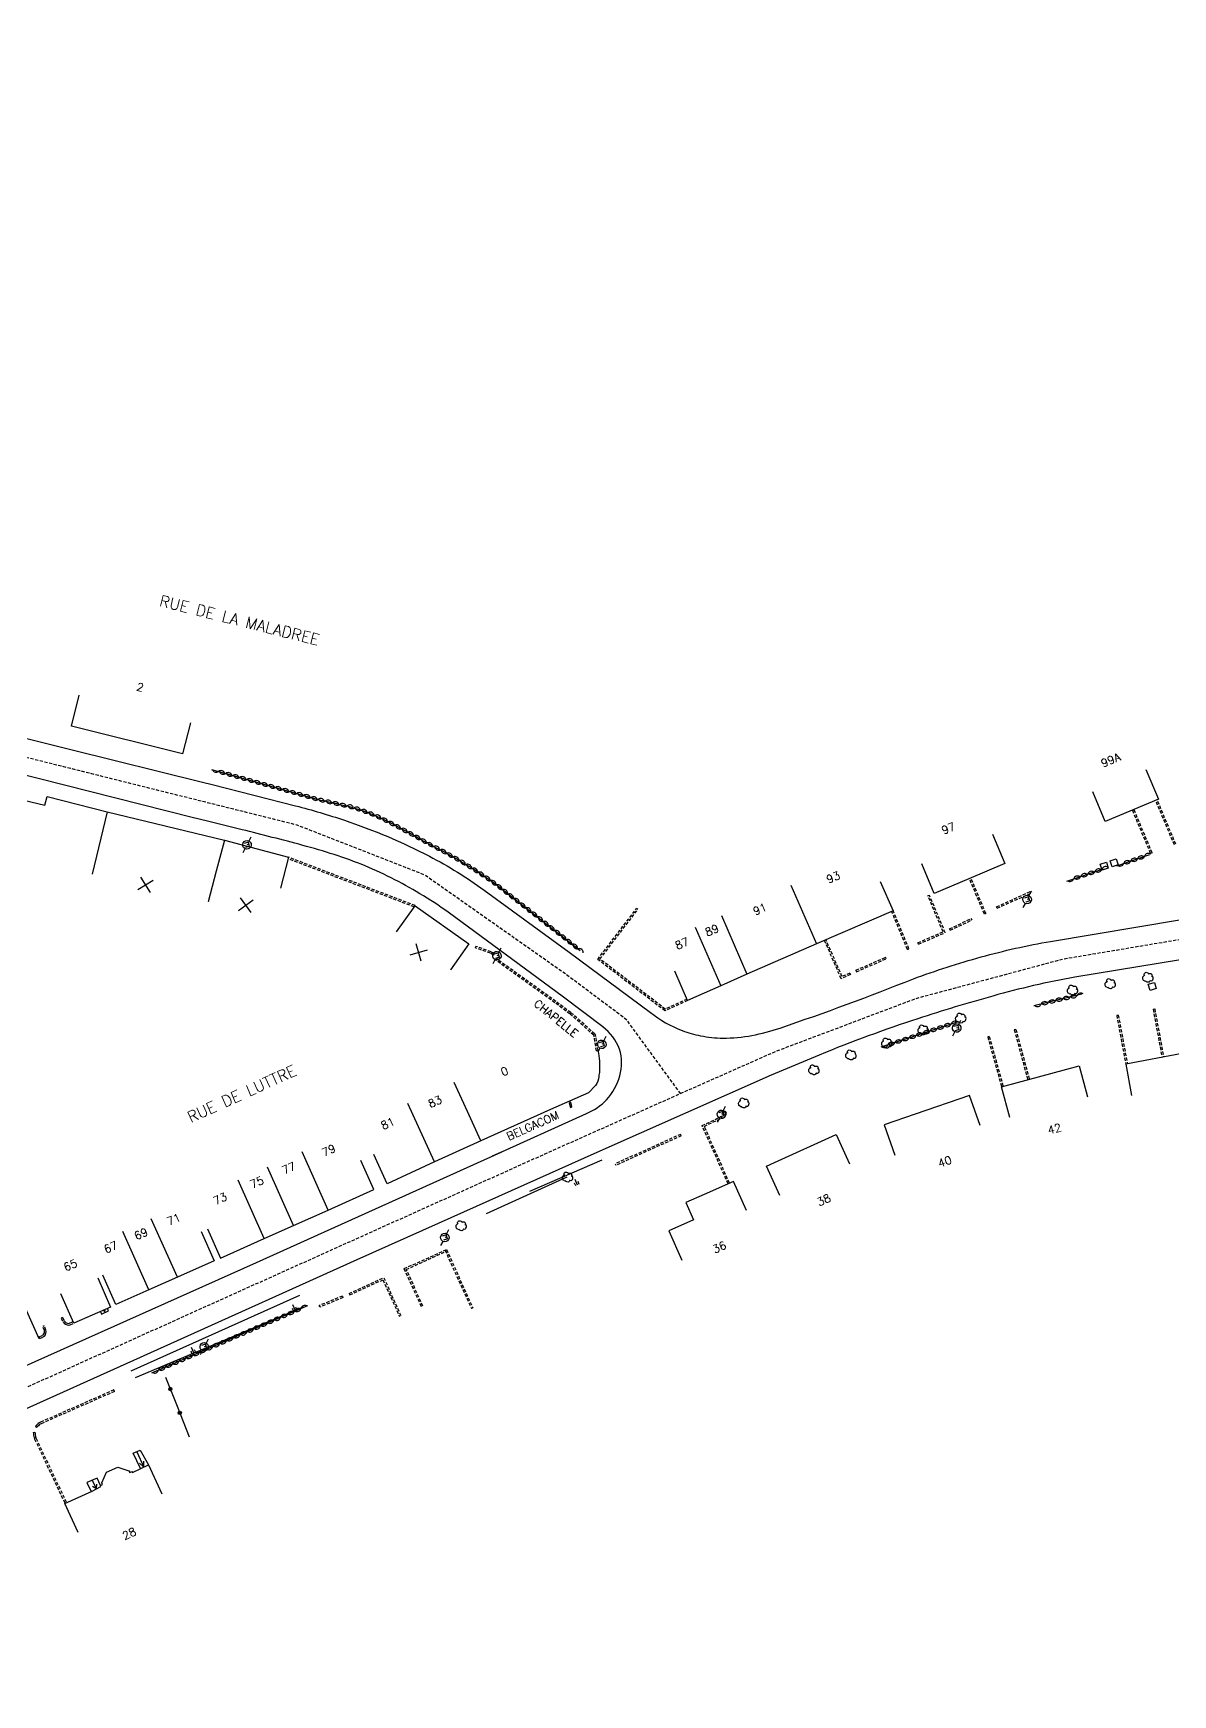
# Model space of a CAD drawing. Header units: millimetres. Extents: x 147000 to 148000, y 130999 to 132000.
# Drawn here: x 147493.8 to 147671.9, y 131000 to 131259.6 of the extents above; entities that cross this region are included whole.
import ezdxf
from ezdxf.enums import TextEntityAlignment as Align

# ---------------------------------------------------------------- set-up
doc = ezdxf.new("R2010")
doc.units = ezdxf.units.MM
doc.linetypes.add('DASHED', pattern=[0.75, 0.5, -0.25])
doc.layers.get('0').update_dxf_attribs({"linetype": 'CONTINUOUS'})
for name, color, linetype in [('W0001', 6, 'DASHED'), ('W0008', 7, 'CONTINUOUS'), ('W0100', 7, 'CONTINUOUS'), ('W0112', 1, 'DASHED'), ('W0211', 2, 'CONTINUOUS'), ('W0300', 7, 'CONTINUOUS'), ('W0302', 3, 'CONTINUOUS'), ('W0310', 3, 'CONTINUOUS'), ('W0322', 7, 'CONTINUOUS'), ('W0471', 7, 'CONTINUOUS'), ('W0984', 7, 'CONTINUOUS'), ('W0989', 7, 'CONTINUOUS'), ('W0991', 7, 'CONTINUOUS'), ('W1102', 7, 'CONTINUOUS')]:
    doc.layers.add(name, color=color, linetype=linetype)
doc.styles.get("Standard").update_dxf_attribs({"font": 'romans.shx', "width": 0.85})

# ---------------------------------------------------------------- blocks, each defined once
blk = doc.blocks.new('t991o')
at = {"color": 0, "linetype": 'Continuous'}
for p, q in [((-1, 1), (1, -1)), ((-1, -1), (1, 1))]:
    blk.add_line(p, q, dxfattribs=at)
blk = doc.blocks.new('t211o')
at = {"color": 0, "linetype": 'Continuous'}
for p, q in [((-0.29, 0.5), (-0.29, 0)), ((0, 1), (0, 0)), ((0.29, 0.5), (0.29, 0))]:
    blk.add_line(p, q, dxfattribs=at)
blk = doc.blocks.new('t310o')
at = {"color": 0, "linetype": 'Continuous'}
for centre, start, end in [((-0.5, 0.38), 216.8699, 323.1304), ((0.5, -0.37), 36.8699, 143.1303)]:
    blk.add_arc(centre, 0.625, start, end, dxfattribs=at)
blk = doc.blocks.new('t322o')
at = {"color": 0, "linetype": 'Continuous'}
for radius in [0.25, 0.15]:
    blk.add_circle((0, 0), radius, dxfattribs=at)
blk = doc.blocks.new('T471')
for p, q in [((-0.333334, 0.333334), (-0.333334, -0.333334)), ((-0.333334, 0.333334), (0.333334, 0.333334)), ((-0.333334, 0), (0, 0)), ((0.500001, 0.500001), (1.000002, 1.000002)), ((-0.500001, -0.500001), (-1.000002, -1.000002)), ((-0.333334, -0.333334), (0.333334, -0.333334))]:
    blk.add_line(p, q)
blk.add_ellipse((0, 0), major_axis=(0.471405, 0.471405), ratio=1, start_param=5.4977871438, end_param=11.780972451)
blk = doc.blocks.new('t112o')
at = {"color": 0, "linetype": 'Continuous'}
for p, q in [((-0.5, 0.5), (0.5, 0.5)), ((-0.5, -0.5), (-0.5, 0.5)), ((0.5, 0.5), (0.5, -0.5)), ((0.5, -0.5), (-0.5, -0.5))]:
    blk.add_line(p, q, dxfattribs=at)
blk = doc.blocks.new('T300')
for p, q in [((-0.8, 0.51), (-0.86, 0.34)), ((-0.86, 0.34), (-0.86, 0.17)), ((-0.86, 0.17), (-0.74, 0.06)), ((-0.69, 0.63), (-0.8, 0.51)), ((-0.8, -0.06), (-0.74, 0.06)), ((-0.74, 0.06), (-0.69, 0.11)), ((-0.57, 0.69), (-0.69, 0.63)), ((-0.46, 0.69), (-0.57, 0.69)), ((-0.29, 0.63), (-0.46, 0.69)), ((-0.29, 0.63), (-0.17, 0.74)), ((-0.23, 0.57), (-0.29, 0.63)), ((-0.17, 0.74), (-0.06, 0.8)), ((-0.06, 0.8), (0.06, 0.8)), ((0.06, 0.8), (0.23, 0.74)), ((0.23, 0.74), (0.34, 0.63)), ((0.34, 0.63), (0.4, 0.51)), ((0.46, 0.46), (0.34, 0.46)), ((0.4, 0.51), (0.4, 0.46)), ((0.57, 0.4), (0.46, 0.46)), ((0.57, 0.4), (0.69, 0.29)), ((0.69, 0.29), (0.74, 0.17)), ((0.74, 0.06), (0.69, -0.17)), ((0.74, 0.17), (0.74, 0.06)), ((-0.8, -0.17), (-0.8, -0.06)), ((-0.8, -0.23), (-0.8, -0.17)), ((-0.74, -0.34), (-0.8, -0.23)), ((-0.69, -0.4), (-0.74, -0.34)), ((-0.51, -0.46), (-0.69, -0.4)), ((-0.4, -0.46), (-0.51, -0.46)), ((-0.4, -0.46), (-0.34, -0.46)), ((-0.34, -0.46), (-0.34, -0.4)), ((-0.34, -0.51), (-0.34, -0.46)), ((-0.29, -0.63), (-0.34, -0.51)), ((-0.17, -0.74), (-0.29, -0.63)), ((-0.06, -0.8), (-0.17, -0.74)), ((0.06, -0.8), (-0.06, -0.8)), ((0.17, -0.74), (0.06, -0.8)), ((0.23, -0.69), (0.17, -0.74)), ((0.29, -0.46), (0.23, -0.46)), ((0.29, -0.63), (0.23, -0.69)), ((0.46, -0.4), (0.29, -0.46)), ((0.34, -0.51), (0.29, -0.63)), ((0.34, -0.51), (0.34, -0.46)), ((0.57, -0.34), (0.46, -0.4)), ((0.63, -0.29), (0.57, -0.34)), ((0.69, -0.17), (0.63, -0.29))]:
    blk.add_line(p, q)

msp = doc.modelspace()

# ---------------------------------------------------------------- linework, layer by layer
at = {"layer": 'W0001', "flags": 128}
for points in [[(147594.96, 131093.92), (147586.51, 131105.47), (147577.08, 131112.52), (147554.95, 131128.08), (147535.03, 131135.87), (147417.41, 131165.22), (147403.82, 131169.65), (147382.38, 131181.11), (147355.09, 131201.41), (147339.66, 131212.92), (147321.37, 131226.7), (147309.53, 131235.62), (147285.5, 131252.32), (147280.73, 131263.05), (147268.25, 131289.29), (147266.21, 131298.47), (147262.94, 131306.29), (147259.17, 131314.86), (147259.17, 131314.86)], [(147848.17, 131148.63), (147841.89, 131146.54), (147798.08, 131138.79), (147775.57, 131135.06), (147765.48, 131133.34), (147752.33, 131131.18), (147714.41, 131124.92), (147654.67, 131114.9), (147631.69, 131108.74), (147609.8, 131100.49), (147594.96, 131093.92), (147573.67, 131084.44), (147521.96, 131061.19), (147446.75, 131027.27), (147438.23, 131023.38), (147438.23, 131023.38)]]:
    msp.add_lwpolyline(points, dxfattribs=at)
at = {"layer": 'W0008', "flags": 128}
for points in [[(147457.43, 131158.25), (147499.66, 131147.71), (147520.23, 131142.57), (147521.75, 131142.2), (147534.79, 131138.88, -0.0188), (147542.43, 131136.62, -0.0395), (147555.7, 131131, -0.0371), (147564.25, 131125.73), (147577.52, 131116.03), (147590.23, 131106.59, 0.0705), (147595.2, 131103.76, 0.0404), (147598.09, 131102.97, 0.043), (147601.57, 131102.57, 0.0798), (147610.51, 131104.17, 0.0128), (147631.34, 131111.86, -0.0196), (147641.93, 131115.27, -0.026), (147652.77, 131117.7), (147713.27, 131127.85)], [(147463.42, 131038.36), (147528.69, 131067.54), (147566.89, 131084.77), (147565.5, 131084.17), (147580.24, 131090.8, 0.099), (147583.38, 131092.95, 0.1207), (147585.45, 131096.69, 0.1471), (147585.42, 131100.86, 0.1486), (147582.79, 131104.35), (147576.65, 131109.01), (147558.64, 131122.26, 0.0246), (147554.2, 131125.15, 0.0388), (147545.05, 131129.76, 0.0291), (147535.27, 131132.87, 0.0058), (147525.82, 131135.3), (147521.03, 131136.47), (147518.63, 131137.08), (147482.56, 131146.19)], [(147696.25, 131118.63), (147656.58, 131112.1, 0.0265), (147643.76, 131109.16, 0.0119), (147632.04, 131105.62, 0.0192), (147616.63, 131099.95), (147609.09, 131096.82), (147581.84, 131084.71), (147557.09, 131073.63), (147544.34, 131067.95), (147515.24, 131054.84), (147485.34, 131041.4), (147466.07, 131032.82), (147454.88, 131027.64, 0.0749), (147449.57, 131024.3, 0.078), (147445.81, 131019.46, 0.015), (147442.95, 131013.81), (147439.58, 131007.07), (147436.07, 131000)]]:
    msp.add_lwpolyline(points, format="xyb", dxfattribs=at)
at = {"layer": 'W0100'}
for p, q in [((147504.84, 131060.13), (147504.77, 131059.95)), ((147504.84, 131060.13), (147505.01, 131060.05)), ((147505.01, 131059.74), (147504.84, 131060.13)), ((147509.95, 131037.98), (147511.08, 131035.58)), ((147511.08, 131035.58), (147510.38, 131036.18)), ((147511.08, 131035.58), (147511.05, 131036.5)), ((147502.97, 131033.49), (147503.67, 131032.18)), ((147503.67, 131032.18), (147503.07, 131032.55)), ((147503.67, 131032.18), (147503.7, 131032.88))]:
    msp.add_line(p, q, dxfattribs=at)
at = {"layer": 'W0100', "flags": 128}
for points in [[(147518.35, 131151.85), (147517.13, 131147), (147499.75, 131151.34), (147500.96, 131156.19), (147500.96, 131156.19)], [(147667.69, 131144.55), (147669.62, 131139.94), (147661.3, 131136.45), (147659.37, 131141.06), (147659.37, 131141.06)], [(147482.36, 131136.94), (147483.58, 131141.79), (147490.13, 131140.28), (147495.61, 131138.99), (147495.96, 131140.34), (147505.35, 131137.95), (147523.68, 131133.52), (147533.65, 131130.86), (147532.43, 131126.01), (147532.43, 131126.01)], [(147643.7, 131134.48), (147645.65, 131129.87), (147640, 131127.46), (147634.6, 131125.21), (147632.65, 131129.82), (147632.65, 131129.82)], [(147626.17, 131127.08), (147628.17, 131122.5), (147616.19, 131117.34), (147605.33, 131112.57), (147601.22, 131110.77), (147596.06, 131108.47), (147594.06, 131113.05), (147594.06, 131113.05)], [(147550.58, 131119.19), (147553.46, 131123.28), (147561.88, 131117.34), (147559, 131113.26), (147559, 131113.26)], [(147679.17, 131096.17), (147678.26, 131101.09), (147673.34, 131100.17), (147664.53, 131098.52), (147665.45, 131093.61), (147665.45, 131093.61)], [(147646.42, 131090.17), (147645.12, 131094.99), (147657.24, 131098.26), (147658.54, 131093.43), (147658.54, 131093.43)], [(147577.74, 131091.77), (147577.98, 131091.9), (147577.8, 131092.57), (147577.56, 131092.44), (147577.74, 131091.77), (147577.74, 131091.77)], [(147641.75, 131088.93), (147640.11, 131093.65), (147631.61, 131090.7), (147626.79, 131089.03), (147628.44, 131084.31), (147628.44, 131084.31)], [(147602.12, 131090.85), (147601.95, 131091.12), (147601.45, 131090.87), (147601.62, 131090.61), (147602.12, 131090.85), (147602.12, 131090.85)], [(147610.44, 131078.02), (147608.38, 131082.58), (147609.65, 131083.16), (147619.29, 131087.52), (147621.35, 131082.97), (147621.35, 131082.97)], [(147521.01, 131072.78), (147523.05, 131068.22), (147529.89, 131071.28), (147534.47, 131073.32), (147539.87, 131075.71), (147547.02, 131078.92), (147544.98, 131083.49), (147544.98, 131083.49)], [(147605.25, 131075.65), (147603.21, 131080.21), (147598.64, 131078.18), (147595.77, 131076.9), (147596.96, 131074.2), (147593.1, 131072.48), (147595.13, 131067.91), (147595.13, 131067.91)], [(147520.05, 131072.38), (147522.07, 131067.8), (147516.31, 131065.24), (147511.87, 131063.25), (147506.7, 131061), (147504.68, 131065.58), (147504.68, 131065.58)], [(147503.87, 131065.16), (147505.87, 131060.58), (147500.12, 131058.06), (147498.11, 131062.64), (147498.11, 131062.64)], [(147504.27, 131059.88), (147504.45, 131059.48), (147505.56, 131060), (147505.4, 131060.37), (147505.4, 131060.37)], [(147510.54, 131035.33), (147509.42, 131037.73), (147510.48, 131038.23), (147511.77, 131035.91), (147511.77, 131035.91)], [(147500.82, 131025.36), (147498.7, 131029.88), (147503, 131031.83), (147504.34, 131032.53), (147504.28, 131032.71), (147504.59, 131032.86), (147504.51, 131033.11), (147505.22, 131034.78), (147507.01, 131035.58), (147508.73, 131034.99), (147508.86, 131034.74), (147509.17, 131034.89), (147509.27, 131034.73), (147511.77, 131035.91), (147513.89, 131031.38), (147513.89, 131031.38)], [(147504.28, 131032.71), (147503.76, 131033.83), (147502.18, 131033.15), (147502.82, 131031.75), (147502.82, 131031.75)]]:
    msp.add_lwpolyline(points, dxfattribs=at)
msp.add_lwpolyline([(147582.04, 131100.64, -0.066), (147582.28, 131097.4, -0.0112), (147582.17, 131096.61, -0.1534), (147581.68, 131095.2), (147580.55, 131094.04), (147574.63, 131091.43), (147563.72, 131086.57), (147556.47, 131083.28), (147549.11, 131079.85), (147547.02, 131084.39), (147547.02, 131084.39)], format="xyb", dxfattribs=at)
at = {"layer": 'W0112'}
for p, q in [((147668.42, 131131.45), (147665.57, 131138.24)), ((147668.65, 131131.55), (147665.8, 131138.34)), ((147672.12, 131132.78), (147669.19, 131139.76)), ((147672.35, 131132.88), (147669.42, 131139.85)), ((147553.32, 131123.09), (147533.59, 131130.62)), ((147533.66, 131130.86), (147533.65, 131130.86)), ((147553.47, 131123.3), (147533.66, 131130.86)), ((147668.65, 131131.55), (147668.42, 131131.45)), ((147642.43, 131121.98), (147640.1, 131127.5)), ((147642.66, 131122.08), (147640.33, 131127.6)), ((147644.35, 131123.11), (147649.75, 131125.56)), ((147644.45, 131122.88), (147649.85, 131125.33)), ((147649.85, 131125.33), (147649.75, 131125.56)), ((147553.46, 131123.28), (147553.47, 131123.3)), ((147582, 131114.9), (147588.08, 131122.84)), ((147582.35, 131114.95), (147588.28, 131122.69)), ((147588.28, 131122.69), (147588.08, 131122.84)), ((147630.64, 131116.55), (147628.17, 131122.5)), ((147633.85, 131124.9), (147633.62, 131124.8)), ((147635.98, 131119.2), (147633.62, 131124.8)), ((147636.31, 131119.07), (147633.85, 131124.9)), ((147644.45, 131122.88), (147644.35, 131123.11)), ((147630.41, 131116.45), (147627.94, 131122.4)), ((147636.98, 131119.66), (147640.34, 131121.27)), ((147637.09, 131119.44), (147640.45, 131121.04)), ((147640.34, 131121.27), (147640.45, 131121.04)), ((147642.66, 131122.08), (147642.43, 131121.98)), ((147620.05, 131111.88), (147617.44, 131117.88)), ((147620.18, 131112.21), (147617.67, 131117.98)), ((147632.05, 131117.5), (147635.98, 131119.2)), ((147632.15, 131117.27), (147632.05, 131117.5)), ((147632.15, 131117.27), (147636.31, 131119.07)), ((147637.09, 131119.44), (147636.98, 131119.66)), ((147562.88, 131116.69), (147562.97, 131116.93)), ((147565.24, 131115.85), (147562.88, 131116.69)), ((147565.35, 131116.07), (147562.97, 131116.93)), ((147565.72, 131115.55), (147565.24, 131115.85)), ((147565.85, 131115.77), (147565.35, 131116.07)), ((147565.72, 131115.55), (147565.85, 131115.77)), ((147566.05, 131114.78), (147566.19, 131114.99)), ((147575.31, 131108.12), (147566.05, 131114.78)), ((147575.46, 131108.32), (147566.19, 131114.99)), ((147592.51, 131106.85), (147582, 131114.9)), ((147592.54, 131107.14), (147582.35, 131114.95)), ((147622.35, 131113.2), (147626.99, 131115.22)), ((147622.45, 131112.97), (147627.09, 131114.99)), ((147627.09, 131114.99), (147626.99, 131115.22)), ((147630.41, 131116.45), (147630.64, 131116.55)), ((147621.52, 131112.51), (147620.05, 131111.88)), ((147621.42, 131112.74), (147620.18, 131112.21)), ((147621.42, 131112.74), (147621.52, 131112.51)), ((147622.35, 131113.2), (147622.45, 131112.97)), ((147577.65, 131106.37), (147575.31, 131108.12)), ((147577.8, 131106.57), (147575.46, 131108.32)), ((147596.06, 131108.47), (147592.51, 131106.85)), ((147595.96, 131108.69), (147592.54, 131107.14)), ((147668.8, 131107.11), (147669.05, 131107.15)), ((147668.8, 131107.11), (147670.2, 131099.58)), ((147669.05, 131107.15), (147670.45, 131099.63)), ((147577.73, 131106.31), (147577.65, 131106.37)), ((147577.81, 131106.25), (147577.73, 131106.31)), ((147577.87, 131106.51), (147577.8, 131106.57)), ((147577.89, 131106.2), (147577.81, 131106.25)), ((147577.95, 131106.46), (147577.87, 131106.51)), ((147577.95, 131106.15), (147577.89, 131106.2)), ((147578.03, 131106.4), (147577.95, 131106.46)), ((147578.01, 131106.1), (147577.95, 131106.15)), ((147581.37, 131103.04), (147578.01, 131106.1)), ((147578.11, 131106.35), (147578.03, 131106.4)), ((147578.18, 131106.29), (147578.11, 131106.35)), ((147581.53, 131103.23), (147578.18, 131106.29)), ((147663.36, 131106.2), (147663.11, 131106.15)), ((147663.11, 131106.15), (147664.53, 131098.52)), ((147663.36, 131106.2), (147664.78, 131098.57)), ((147581.39, 131103.02), (147581.37, 131103.04)), ((147581.41, 131102.98), (147581.39, 131103.02)), ((147581.43, 131102.92), (147581.41, 131102.98)), ((147581.44, 131102.86), (147581.43, 131102.92)), ((147581.46, 131102.78), (147581.44, 131102.86)), ((147581.81, 131100.6), (147581.46, 131102.78)), ((147581.59, 131103.16), (147581.53, 131103.23)), ((147581.63, 131103.08), (147581.59, 131103.16)), ((147581.67, 131103), (147581.63, 131103.08)), ((147581.69, 131102.91), (147581.67, 131103)), ((147581.7, 131102.82), (147581.69, 131102.91)), ((147582.06, 131100.64), (147581.7, 131102.82)), ((147643.2, 131102.85), (147642.96, 131102.78)), ((147642.96, 131102.78), (147645.12, 131094.99)), ((147643.2, 131102.85), (147645.36, 131095.06)), ((147647.35, 131103.94), (147647.11, 131103.88)), ((147647.11, 131103.88), (147649.2, 131096.1)), ((147647.35, 131103.94), (147649.45, 131096.16)), ((147581.81, 131100.6), (147582.06, 131100.64)), ((147598.32, 131088.93), (147601.3, 131090.35)), ((147602.38, 131079.84), (147598.32, 131088.93)), ((147598.65, 131088.81), (147601.41, 131090.12)), ((147602.6, 131079.94), (147598.65, 131088.81)), ((147601.3, 131090.35), (147601.41, 131090.12)), ((147594.97, 131087.56), (147584.72, 131082.95)), ((147595.07, 131087.33), (147584.82, 131082.72)), ((147595.07, 131087.33), (147594.97, 131087.56)), ((147584.72, 131082.95), (147584.82, 131082.72)), ((147551.76, 131066.58), (147558.37, 131069.56)), ((147552.09, 131066.46), (147558.25, 131069.23)), ((147558.14, 131069.46), (147562.26, 131060.34)), ((147558.37, 131069.56), (147562.48, 131060.45)), ((147554.46, 131060.63), (147551.76, 131066.58)), ((147554.68, 131060.73), (147552.09, 131066.46)), ((147543.14, 131062.71), (147548.56, 131065.16)), ((147543.25, 131062.48), (147548.44, 131064.83)), ((147548.33, 131065.05), (147548.33, 131065.05)), ((147548.44, 131064.83), (147551.03, 131059.09)), ((147548.56, 131065.16), (147551.26, 131059.19)), ((147548.66, 131064.93), (147548.66, 131064.93)), ((147542.09, 131062.3), (147538.45, 131060.79)), ((147538.55, 131060.55), (147538.45, 131060.79)), ((147542.19, 131062.07), (147538.55, 131060.55)), ((147542.09, 131062.3), (147542.19, 131062.07)), ((147543.14, 131062.71), (147543.25, 131062.48)), ((147562.48, 131060.45), (147562.26, 131060.34)), ((147495.51, 131057.64), (147495.27, 131057.55)), ((147495.76, 131056.99), (147495.51, 131057.64)), ((147498.38, 131058.94), (147498.16, 131058.83)), ((147498.16, 131058.83), (147498.44, 131058.26)), ((147498.38, 131058.94), (147498.67, 131058.38)), ((147498.44, 131058.26), (147498.6, 131058.06)), ((147498.6, 131058.06), (147498.81, 131057.9)), ((147498.67, 131058.38), (147498.77, 131058.24)), ((147498.77, 131058.24), (147498.94, 131058.12)), ((147498.81, 131057.9), (147499.07, 131057.8)), ((147498.94, 131058.12), (147499.13, 131058.04)), ((147499.07, 131057.8), (147499.33, 131057.77)), ((147499.13, 131058.04), (147499.32, 131058.02)), ((147499.32, 131058.02), (147499.47, 131058.05)), ((147499.33, 131057.77), (147499.57, 131057.82)), ((147499.47, 131058.05), (147500.02, 131058.29)), ((147499.57, 131057.82), (147500.12, 131058.06)), ((147494.7, 131055.91), (147495.24, 131056.14)), ((147494.7, 131055.91), (147494.8, 131055.68)), ((147494.8, 131055.68), (147495.34, 131055.91)), ((147495.24, 131056.14), (147495.35, 131056.22)), ((147495.52, 131056.9), (147495.27, 131057.55)), ((147495.34, 131055.91), (147495.53, 131056.05)), ((147495.35, 131056.22), (147495.46, 131056.37)), ((147495.46, 131056.37), (147495.53, 131056.56)), ((147495.55, 131056.75), (147495.52, 131056.9)), ((147495.53, 131056.56), (147495.55, 131056.75)), ((147495.53, 131056.05), (147495.68, 131056.26)), ((147495.68, 131056.26), (147495.77, 131056.5)), ((147495.8, 131056.76), (147495.76, 131056.99)), ((147495.77, 131056.5), (147495.8, 131056.76)), ((147506.37, 131047.62), (147494.9, 131042.57)), ((147506.47, 131047.39), (147495, 131042.34)), ((147506.47, 131047.39), (147506.37, 131047.62)), ((147494.26, 131042.08), (147494.12, 131041.93)), ((147494.41, 131042.22), (147494.26, 131042.08)), ((147494.56, 131042.36), (147494.41, 131042.22)), ((147494.58, 131042.04), (147494.44, 131041.91)), ((147494.72, 131042.47), (147494.56, 131042.36)), ((147494.72, 131042.16), (147494.58, 131042.04)), ((147494.9, 131042.57), (147494.72, 131042.47)), ((147494.86, 131042.26), (147494.72, 131042.16)), ((147495, 131042.34), (147494.86, 131042.26)), ((147493.79, 131041), (147494.04, 131041.02)), ((147493.79, 131041), (147493.81, 131040.78)), ((147493.81, 131040.78), (147493.83, 131040.57)), ((147493.83, 131040.57), (147493.87, 131040.36)), ((147493.87, 131040.36), (147493.92, 131040.15)), ((147493.92, 131040.15), (147494, 131039.95)), ((147494, 131039.95), (147498.75, 131029.9)), ((147494.04, 131041.02), (147494.06, 131040.8)), ((147494.06, 131040.8), (147494.08, 131040.6)), ((147494.08, 131040.6), (147494.11, 131040.41)), ((147494.11, 131040.41), (147494.16, 131040.22)), ((147494.3, 131041.76), (147494.12, 131041.93)), ((147494.16, 131040.22), (147494.22, 131040.06)), ((147494.22, 131040.06), (147498.98, 131030.01)), ((147494.44, 131041.91), (147494.3, 131041.76))]:
    msp.add_line(p, q, dxfattribs=at)
at = {"layer": 'W0211'}
for p, q in [((147582.66, 131083.53), (147571.33, 131078.65)), ((147535.42, 131062.38), (147509.06, 131050.56)), ((147509.76, 131049.57), (147536, 131060.6))]:
    msp.add_line(p, q, dxfattribs=at)
at = {"layer": 'W0302'}
msp.add_line((147577.2, 131080.89), (147564.58, 131075.12), dxfattribs=at)
at = {"layer": 'W0310'}
for p, q in [((147663.12, 131129.5), (147668.28, 131131.3)), ((147655.3, 131127.12), (147661.07, 131129.05)), ((147657.65, 131109.44), (147650.18, 131107.66)), ((147638.16, 131105.11), (147626.25, 131101.18)), ((147536.62, 131060.78), (147512.29, 131050.27))]:
    msp.add_line(p, q, dxfattribs=at)
at = {"layer": 'W0310', "flags": 128}
msp.add_lwpolyline([(147521.63, 131144.56), (147538.11, 131139.93, 0.0063), (147543, 131138.83, -0.0545), (147549.44, 131136.31, -0.0093), (147555.61, 131132.94, -0.0402), (147566.13, 131126.6), (147579.28, 131116.3), (147579.28, 131116.3)], format="xyb", dxfattribs=at)
at = {"layer": 'W0322'}
msp.add_line((147494.73, 131055.59), (147490.67, 131064.73), dxfattribs=at)
at = {"layer": 'W0322', "flags": 128}
msp.add_lwpolyline([(147514.47, 131049.62), (147516.26, 131045.1), (147518.15, 131040.32), (147518.15, 131040.32)], dxfattribs=at)
at = {"layer": 'W1102'}
for p, q in [((147505.35, 131137.95), (147503, 131128.23)), ((147612.19, 131126.5), (147616.19, 131117.34)), ((147597.22, 131119.93), (147601.22, 131110.77)), ((147601.33, 131121.73), (147605.33, 131112.57)), ((147556.47, 131083.28), (147552.33, 131092.39)), ((147539.87, 131075.71), (147535.79, 131084.84)), ((147534.47, 131073.32), (147530.4, 131082.45)), ((147529.89, 131071.28), (147525.81, 131080.41)), ((147516.31, 131065.24), (147512.23, 131074.37)), ((147511.87, 131063.25), (147507.79, 131072.38))]:
    msp.add_line(p, q, dxfattribs=at)
at = {"layer": 'W1102', "flags": 128}
for points in [[(147523.68, 131133.52), (147522.39, 131128.69), (147521.1, 131123.86), (147521.1, 131123.86)], [(147563.72, 131086.57), (147561.63, 131091.12), (147559.59, 131095.68), (147559.59, 131095.68)]]:
    msp.add_lwpolyline(points, dxfattribs=at)

# ---------------------------------------------------------------- block references
at = {"layer": 'W0112', "rotation": 197.3116000000001}
for p in [(147662.72, 131129.98), (147661.17, 131129.46), (147668.68, 131110.67)]:
    msp.add_blockref('t112o', p, dxfattribs=at)
at = {"layer": 'W0211'}
for p, rotation in [((147578.79, 131079.65), 21.89382950826062), ((147534.72, 131060.06), 23.64071607032229), ((147518.86, 131053.39), 23.14614733152929)]:
    msp.add_blockref('t211o', p, dxfattribs=dict(at, rotation=rotation))
at = {"layer": 'W0300', "rotation": 197.3116000000001}
for p in [(147662.01, 131111.1), (147667.89, 131112.09), (147656.11, 131110.1), (147632.77, 131103.88), (147638.64, 131105.73), (147627.09, 131101.82), (147621.49, 131099.97), (147615.7, 131097.64), (147604.73, 131092.47), (147577.2, 131080.89), (147560.57, 131073.29)]:
    msp.add_blockref('T300', p, dxfattribs=at)
at = {"layer": 'W0310'}
for p, rotation in [((147522.75, 131144.25), 344.2911104396261), ((147523.86, 131143.94), 344.2911104396261), ((147524.97, 131143.62), 344.2911104396261), ((147526.08, 131143.31), 344.2911104396261), ((147527.19, 131143), 344.2911104396261), ((147528.31, 131142.69), 344.2911104396261), ((147529.42, 131142.37), 344.2911104396261), ((147530.53, 131142.06), 344.2911104396261), ((147531.64, 131141.75), 344.2911104396261), ((147532.75, 131141.44), 344.2911104396261), ((147533.87, 131141.12), 344.2911104396261), ((147534.98, 131140.81), 344.2911104396261), ((147536.09, 131140.5), 344.2911104396261), ((147537.2, 131140.18), 344.2911104396261), ((147538.31, 131139.88), 346.6917808350752), ((147539.44, 131139.62), 347.0247930132282), ((147540.57, 131139.36), 347.3578051913813), ((147541.69, 131139.11), 347.6908173695344), ((147542.82, 131138.87), 348.0238295476875), ((147543.94, 131138.56), 343.1018351333635), ((147545.03, 131138.21), 341.0232067911095), ((147546.12, 131137.81), 338.9445784488556), ((147547.19, 131137.38), 336.8659501066015), ((147548.24, 131136.9), 334.7873217643476), ((147549.28, 131136.39), 332.7086934220936), ((147550.3, 131135.86), 332.1349442536333), ((147551.32, 131135.31), 331.7843901224119), ((147552.34, 131134.76), 331.4338359911906), ((147553.35, 131134.21), 331.0832818599692), ((147554.36, 131133.65), 330.7327277287478), ((147555.37, 131133.08), 330.3821735975265), ((147556.39, 131132.55), 332.8713518422281), ((147557.41, 131132.01), 332.0069323322054), ((147558.43, 131131.46), 331.1425128221826), ((147559.44, 131130.9), 330.2780933121599), ((147560.44, 131130.32), 329.4136738021371), ((147561.43, 131129.72), 328.5492542921143), ((147664.21, 131129.88), 19.24635182702569), ((147665.3, 131130.26), 19.24635182702569), ((147666.39, 131130.64), 19.24635182702569), ((147667.48, 131131.02), 19.24635182702569), ((147562.41, 131129.11), 327.6848347820915), ((147563.38, 131128.49), 326.8204152720688), ((147564.34, 131127.85), 325.955995762046), ((147565.29, 131127.19), 325.0915762520232), ((147656.39, 131127.49), 18.50406455677279), ((147657.49, 131127.86), 18.50406455677279), ((147658.59, 131128.22), 18.50406455677279), ((147659.68, 131128.59), 18.50406455677279), ((147660.78, 131128.96), 18.50406455677279), ((147566.23, 131126.52), 321.9218719326435), ((147567.14, 131125.81), 321.9218719326435), ((147568.05, 131125.1), 321.9218719326435), ((147568.96, 131124.39), 321.9218719326435), ((147569.87, 131123.67), 321.9218719326435), ((147570.78, 131122.96), 321.9218719326435), ((147571.69, 131122.25), 321.9218719326435), ((147572.59, 131121.54), 321.9218719326435), ((147573.5, 131120.82), 321.9218719326435), ((147574.41, 131120.11), 321.9218719326435), ((147575.32, 131119.4), 321.9218719326435), ((147576.23, 131118.69), 321.9218719326435), ((147577.14, 131117.97), 321.9218719326435), ((147578.05, 131117.26), 321.9218719326435), ((147578.96, 131116.55), 321.9218719326435), ((147656.92, 131109.26), 193.3998931296951), ((147651.3, 131107.92), 193.3998931296951), ((147652.43, 131108.19), 193.3998931296951), ((147653.55, 131108.46), 193.3998931296951), ((147654.67, 131108.73), 193.3998931296951), ((147655.8, 131108.99), 193.3998931296951), ((147635.03, 131104.07), 198.2721919428834), ((147636.12, 131104.44), 198.2721919428834), ((147637.22, 131104.8), 198.2721919428834), ((147627.35, 131101.54), 198.2721919428834), ((147628.45, 131101.9), 198.2721919428834), ((147629.54, 131102.26), 198.2721919428834), ((147630.64, 131102.63), 198.2721919428834), ((147631.74, 131102.99), 198.2721919428834), ((147632.83, 131103.35), 198.2721919428834), ((147633.93, 131103.71), 198.2721919428834), ((147534.56, 131059.89), 203.3499121345074), ((147535.62, 131060.35), 203.3499121345074), ((147528.2, 131057.14), 203.3499121345074), ((147529.26, 131057.6), 203.3499121345074), ((147530.32, 131058.06), 203.3499121345074), ((147531.38, 131058.51), 203.3499121345074), ((147532.44, 131058.97), 203.3499121345074), ((147533.5, 131059.43), 203.3499121345074), ((147521.84, 131054.39), 203.3499121345074), ((147522.9, 131054.85), 203.3499121345074), ((147523.96, 131055.31), 203.3499121345074), ((147525.02, 131055.77), 203.3499121345074), ((147526.08, 131056.23), 203.3499121345074), ((147527.14, 131056.68), 203.3499121345074), ((147516.54, 131052.11), 203.3499121345074), ((147517.6, 131052.56), 203.3499121345074), ((147518.66, 131053.02), 203.3499121345074), ((147519.72, 131053.48), 203.3499121345074), ((147520.78, 131053.94), 203.3499121345074), ((147513.35, 131050.73), 203.3499121345074), ((147514.42, 131051.19), 203.3499121345074), ((147515.48, 131051.65), 203.3499121345074)]:
    msp.add_blockref('t310o', p, dxfattribs=dict(at, rotation=rotation))
at = {"layer": 'W0322'}
for p, rotation in [((147515.21, 131047.76), 291.5948772782942), ((147516.68, 131044.04), 291.5947048817234)]:
    msp.add_blockref('t322o', p, dxfattribs=dict(at, rotation=rotation))
at = {"layer": 'W0471', "rotation": 197.3116000000001}
for p in [(147527.18, 131132.8), (147649.11, 131124.24), (147566.25, 131115.47), (147638.1, 131104.17), (147582.66, 131101.63), (147601.34, 131090.69), (147558.1, 131071.43), (147520.51, 131054.36)]:
    msp.add_blockref('T471', p, dxfattribs=at)
at = {"layer": 'W0991'}
for p, rotation in [((147511.34, 131126.54), 76.69011327952701), ((147527.01, 131123.37), 81.04523956556753), ((147554.03, 131115.97), 61.03398411226922)]:
    msp.add_blockref('t991o', p, dxfattribs=dict(at, rotation=rotation))

# ---------------------------------------------------------------- texts
at = {"layer": 'W0984'}
for s, rotation, p in [('CHAPELLE', 321.1553, (147575.5, 131105.67)), ('BELGACOM', 24.0165, (147571.85, 131088.91))]:
    msp.add_text(s, height=1.25, rotation=rotation, dxfattribs=at).set_placement(p, align=Align.MIDDLE)
at = {"layer": 'W0989'}
for s, rotation, p in [('RUE DE LA MALADREE', 345.9889, (147526.03, 131167.88)), ('RUE DE LUTTRE', 24.2706, (147526.39, 131093.9))]:
    msp.add_text(s, height=1.75, rotation=rotation, dxfattribs=at).set_placement(p, align=Align.MIDDLE)
at = {"layer": 'W0991'}
for s, rotation, p in [('2', 345.9897, (147510.5, 131157.42)), ('99A', 22.7516, (147662.17, 131146.03)), ('97', 22.8653, (147636.82, 131135.37)), ('93', 23.3242, (147618.81, 131127.72)), ('91', 23.6914, (147607.35, 131122.74)), ('89', 23.6935, (147599.86, 131119.45)), ('87', 24.0286, (147595.18, 131117.38)), ('0', 23.0471, (147567.43, 131097.39)), ('83', 24.4032, (147556.58, 131092.67)), ('81', 25.0266, (147549.19, 131089.27)), ('42', 15.089, (147653.39, 131088.42)), ('79', 24.1938, (147539.96, 131085.07)), ('40', 19.1576, (147636.24, 131083.31)), ('75', 23.9379, (147528.73, 131080.07)), ('77', 23.9024, (147533.73, 131082.28)), ('73', 24.1153, (147522.99, 131077.51)), ('38', 24.3606, (147617.34, 131077.31)), ('71', 23.9833, (147515.74, 131074.29)), ('67', 23.5175, (147505.89, 131069.92)), ('69', 24.0857, (147510.62, 131072.01)), ('36', 24.0275, (147601.02, 131069.93)), ('65', 23.6463, (147499.59, 131067.11)), ('28', 24.7523, (147508.79, 131025.18))]:
    msp.add_text(s, height=1.25, rotation=rotation, dxfattribs=at).set_placement(p, align=Align.MIDDLE)

doc.saveas('drawing.dxf')
